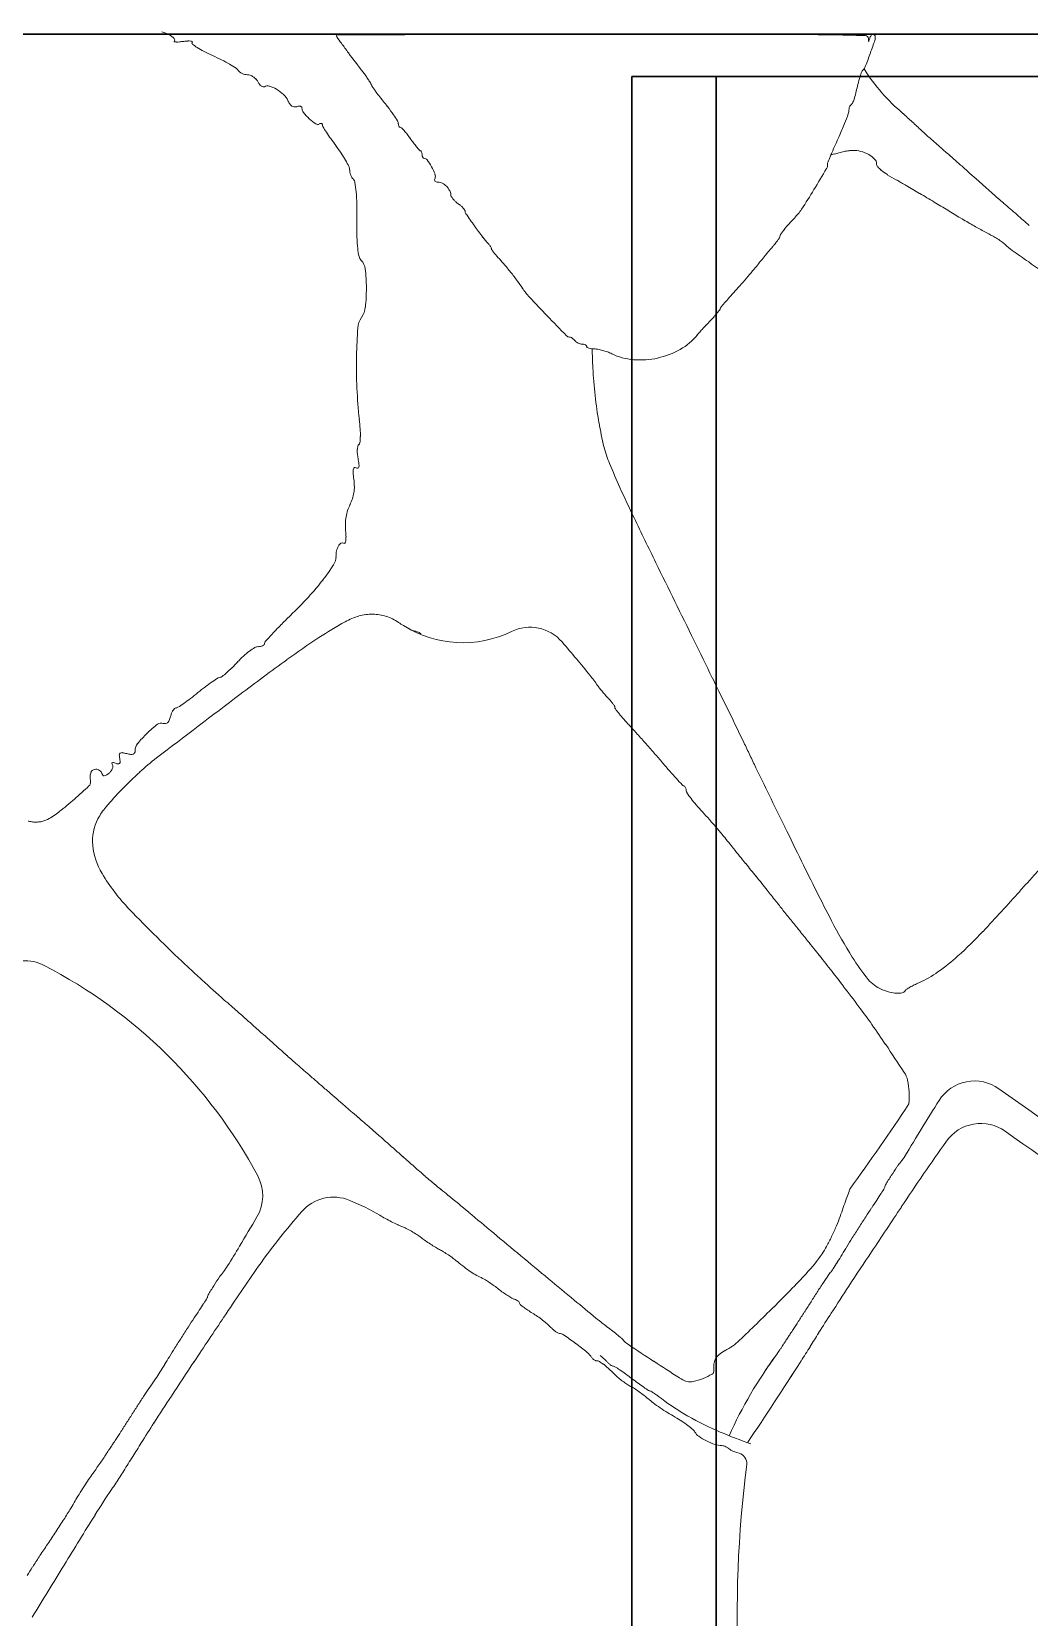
# Model space of a CAD drawing. Header units: millimetres. Extents: x 56222 to 3066687, y -650199 to -121287.
# Drawn here: x 138848.72 to 138860.57, y -183166.49 to -183147.66 of the extents above; entities that cross this region are included whole.
import ezdxf

# ---------------------------------------------------------------- set-up
doc = ezdxf.new("R2010")
doc.units = ezdxf.units.MM
doc.header["$MEASUREMENT"] = 0
doc.layers.add('FURNITURE', color=32, linetype='Continuous', lineweight=9)
doc.layers.add('str coll', color=6, linetype='Continuous')

msp = doc.modelspace()

# ---------------------------------------------------------------- linework, layer by layer
at = {"layer": 'FURNITURE', "lineweight": 30, "ltscale": 0.4}
msp.add_lwpolyline([(138855.849, -183148.188), (138871.099, -183148.188), (138871.099, -183189.688), (138855.849, -183189.688)], close=True, dxfattribs=at)
msp.add_lwpolyline([(138856.849, -183189.688), (138856.849, -183148.188)], dxfattribs=at)
at = {"layer": 'FURNITURE', "lineweight": 0}
for centre, radius, start, end in [((138850.13, -183148.097), 0.46, 60.7842, 72.4336), ((138850.208, -183147.956), 0.299, 46.5409, 60.7842), ((138850.398, -183147.756), 0.023, 314.9999, 46.5409), ((138852.346, -183147.703), 0.00633, 90.2842, 179.9999), ((138852.368, -183147.703), 0.0288, 180, 215.4891), ((138858.651, -183143.224), 7.745, 215.4891, 216.1716), ((138902.01, -193160.792), 10013.218, 90.2789129, 90.2841841), ((138854.897, -183482.52), 334.832, 90.10449, 90.2789), ((138855.497, -183811.464), 663.776, 90.000008, 90.104515), ((138855.497, -184933.095), 1785.407, 89.936757, 90.000012), ((138857.413, -183197.666), 49.977, 89.1018, 89.9367), ((138857.618, -183184.54), 36.85, 88.4378, 89.1017), ((138858.622, -183147.74), 0.0356, 3.7923, 88.4378), ((138862.592, -183147.477), 3.943, 183.7924, 184.2766), ((138854.339, -183146.605), 4.48, 344.9138, 345.3546), ((138858.778, -183147.765), 0.108, 154.6693, 165.3546), ((138858.756, -183147.754), 0.0833, 141.661, 154.6692), ((138858.737, -183147.739), 0.0591, 126.3244, 141.6611), ((138858.713, -183147.706), 0.0186, 89.9999, 126.3244), ((138858.713, -183147.709), 0.0213, 61.9443, 89.9999), ((138858.71, -183147.715), 0.0277, 38.9271, 61.9444), ((138858.564, -183147.72), 0.175, 341.0314, 0), ((138858.706, -183147.718), 0.0332, 18.1358, 38.9271), ((138858.699, -183147.72), 0.0399, 0, 18.1358), ((138850.417, -183147.774), 0.0036, 135, 259.8705), ((138850.441, -183147.643), 0.137, 259.8704, 269.5124), ((138850.443, -183147.404), 0.377, 269.5123, 275.2879), ((138850.38, -183146.724), 1.059, 275.2879, 277.9582), ((138850.615, -183148.405), 0.638, 93.5917, 97.9582), ((138850.587, -183147.955), 0.188, 82.7354, 93.5917), ((138850.606, -183147.805), 0.0363, 53.9824, 82.7352), ((138850.637, -183147.794), 0.0123, 136.6865, 232.6322), ((138850.623, -183147.781), 0.00673, 316.6866, 53.9825), ((138851.156, -183147.115), 0.868, 232.6323, 237.2799), ((138851.249, -183146.971), 1.039, 237.28, 242.4632), ((138851.796, -183145.921), 2.223, 242.4633, 245.3976), ((138859.639, -183142.501), 8.969, 216.1717, 217.0909), ((138945.12, -183077.873), 116.132, 217.09086, 217.23204), ((138848.886, -183144.304), 10.439, 338.7697, 339.6812), ((138858.662, -183147.77), 0.00233, 184.2769, 270.0003), ((138858.662, -183147.77), 0.00283, 270, 344.9138), ((138852.268, -183145.556), 6.832, 339.6812, 341.0313), ((138849.673, -183150.557), 2.877, 63.0405, 65.3976), ((138850.065, -183149.787), 2.013, 59.9597, 63.0404), ((138850.054, -183149.806), 2.034, 57.4354, 59.9597), ((138851.103, -183148.163), 0.0849, 32.1431, 57.4355), ((138851.238, -183148.078), 0.0744, 212.1431, 232.8308), ((138858.617, -183148.147), 0.0413, 124.9685, 159.8687), ((138858.557, -183148.061), 0.0641, 304.9684, 338.7698), ((138860.516, -183146.895), 2.258, 212.2749, 230.1365), ((138851.286, -183148.015), 0.153, 232.8308, 244.8832), ((138851.293, -183148), 0.17, 244.8832, 256.4064), ((138851.285, -183148.033), 0.136, 256.4065, 270.0001), ((138851.285, -183148.261), 0.0923, 69.1384, 90), ((138851.257, -183148.334), 0.17, 55.9455, 69.1385), ((138851.249, -183148.347), 0.185, 43.258, 55.9455), ((138851.277, -183148.32), 0.147, 28.155, 43.2581), ((138851.589, -183148.153), 0.208, 208.1549, 217.966), ((138851.52, -183148.207), 0.12, 217.966, 232.8114), ((138851.489, -183148.249), 0.0679, 232.8114, 252.8622), ((138851.523, -183148.372), 0.0711, 72.996, 121.7175), ((138851.427, -183148.685), 0.399, 59.3751, 72.9959), ((138851.371, -183149.116), 1.615, 35.3612, 37.232), ((138851.368, -183149.118), 1.619, 33.4938, 35.3612), ((138851.521, -183149.017), 1.436, 31.6551, 33.4938), ((138852.552, -183148.381), 0.225, 24.4172, 31.6551), ((138852.949, -183148.201), 0.212, 204.4172, 211.7277), ((138875.061, -183152.473), 17.05, 165.7795, 166.3394), ((138860.585, -183148.804), 2.117, 163.1765, 165.7795), ((138859.581, -183148.5), 1.068, 159.8687, 163.1765), ((138851.475, -183148.294), 0.0205, 252.862, 301.7175), ((138851.397, -183148.736), 0.458, 46.3058, 59.3752), ((138851.554, -183148.572), 0.231, 24.4954, 46.3058), ((138851.99, -183148.373), 0.249, 204.4954, 215.019), ((138853.583, -183147.809), 0.957, 211.7276, 214.1136), ((138853.681, -183147.742), 1.075, 214.1135, 216.4805), ((138853.568, -183147.826), 0.935, 216.4804, 219.1088), ((138846.742, -183153.375), 7.862, 37.8746, 39.1087), ((138858.313, -183148.413), 0.181, 325.8214, 333.0037), ((138858.278, -183148.396), 0.22, 333.0037, 339.8595), ((138858.262, -183148.39), 0.237, 339.8595, 346.3393), ((138851.869, -183148.458), 0.101, 215.019, 235.6681), ((138851.848, -183148.488), 0.0638, 235.6681, 262.7716), ((138851.848, -183148.492), 0.0604, 262.7716, 290.9936), ((138851.912, -183148.659), 0.119, 99.1826, 110.9936), ((138851.902, -183148.595), 0.0539, 77.7907, 99.1826), ((138851.907, -183148.568), 0.0266, 45.29, 77.7907), ((138851.914, -183148.562), 0.0171, 359.9999, 45.2899), ((138852.019, -183148.562), 0.0884, 180, 218.2568), ((138852.485, -183148.195), 0.681, 218.2568, 226.7554), ((138851.319, -183149.815), 2.064, 34.5377, 37.8746), ((138851.919, -183149.402), 1.336, 30.8736, 34.5377), ((138854.332, -183147.132), 4.354, 338.1942, 339.8429), ((138858.291, -183148.585), 0.136, 339.8428, 0), ((138858.517, -183148.585), 0.0896, 168.3394, 180), ((138858.524, -183148.587), 0.0969, 157.3487, 168.3395), ((138858.511, -183148.581), 0.0819, 145.5422, 157.3488), ((138858.469, -183148.553), 0.032, 121.7173, 145.542), ((138858.434, -183148.495), 0.0353, 301.7174, 325.8214), ((138871.249, -183135.689), 17.77, 226.7318, 227.211), ((138852.501, -183148.178), 0.704, 226.7555, 234.7319), ((138852.116, -183148.722), 0.0377, 234.732, 301.7175), ((138852.167, -183148.805), 0.0604, 106.5351, 121.7175), ((138852.157, -183148.769), 0.0225, 74.8431, 106.5349), ((138852.159, -183148.76), 0.0137, 31.571, 74.8432), ((138852.153, -183148.764), 0.0209, 359.9999, 31.5706), ((138852.215, -183148.764), 0.0411, 180, 211.5637), ((138854.816, -183147.166), 3.094, 211.5636, 213.0001), ((138854.155, -183147.595), 2.306, 213.0002, 215.3125), ((138853.004, -183148.754), 0.0714, 359.9999, 30.8737), ((138853.139, -183148.754), 0.0631, 180, 193.5164), ((138853.12, -183148.758), 0.0436, 193.5165, 211.3635), ((138853.108, -183148.766), 0.0296, 211.3634, 233.4166), ((138853.099, -183148.777), 0.0151, 233.4167, 270.0001), ((138853.099, -183148.811), 0.0185, 44.118, 90), ((138852.372, -183149.516), 1.031, 41.5502, 44.118), ((138852.478, -183149.422), 0.89, 37.9112, 41.5501), ((138853.761, -183146.903), 4.969, 336.2904, 338.1942), ((138872.509, -183134.327), 19.625, 227.211, 227.6559), ((138871.092, -183135.882), 17.522, 227.6559, 228.0991), ((138855.33, -183146.763), 3.745, 215.3126, 216.9207), ((138850.817, -183150.154), 1.899, 33.688, 36.9207), ((138852.009, -183149.787), 1.484, 35.4299, 37.9112), ((138855.057, -183147.619), 2.257, 215.43, 217.0739), ((138854.416, -183148.103), 1.454, 217.0739, 219.3597), ((138854.66, -183147.903), 1.769, 219.3597, 220.922), ((138853.35, -183149.039), 0.0349, 220.9219, 247.1268), ((138845.869, -183143.437), 13.588, 335.3918, 336.2904), ((138861.654, -183146.4), 3.389, 228.0991, 229.5964), ((138855.3, -183153.866), 6.414, 48.8188, 49.5964), ((138840.158, -183171.174), 29.41, 48.5677, 48.8189), ((138851.217, -183149.887), 1.418, 29.6637, 33.688), ((138851.326, -183149.825), 1.293, 26.0026, 29.6637), ((138853.328, -183149.091), 0.0216, 38.2115, 67.1266), ((138853.3, -183149.113), 0.0575, 24.2995, 38.2114), ((138853.286, -183149.119), 0.0729, 11.8232, 24.2996), ((138853.28, -183149.12), 0.0783, 360, 11.8233), ((138853.435, -183149.12), 0.076, 180, 191.6629), ((138853.409, -183149.126), 0.0493, 191.6629, 207.7833), ((138853.393, -183149.134), 0.0313, 207.7834, 228.3713), ((138853.38, -183149.148), 0.0124, 228.3715, 269.4781), ((138853.38, -183149.207), 0.0461, 35.5455, 89.478), ((138852.701, -183149.691), 0.88, 29.2329, 35.5456), ((138858.092, -183149.244), 0.0803, 329.3189, 9.628), ((138858.192, -183149.227), 0.0206, 160.1214, 189.628), ((138859.829, -183149.819), 1.762, 158.8889, 160.1214), ((138859.359, -183149.637), 1.257, 156.8235, 158.8888), ((138860.088, -183149.95), 2.051, 155.3918, 156.8235), ((138858.689, -183150.502), 1.459, 107.4611, 109.1293), ((138858.531, -183149.999), 0.931, 103.8534, 107.4611), ((138858.616, -183150.347), 1.29, 101.0275, 103.8534), ((138858.596, -183150.244), 1.185, 98.1595, 101.0275), ((138858.481, -183149.44), 0.373, 91.3687, 98.1595), ((138858.48, -183149.397), 0.33, 74.6699, 91.3688), ((138858.457, -183149.481), 0.417, 60.6682, 74.6699), ((138858.501, -183149.403), 0.328, 45.1374, 60.6683), ((138858.677, -183149.226), 0.0779, 360, 45.1374), ((138858.81, -183149.226), 0.0553, 180, 219.93), ((138837.916, -183173.714), 32.799, 48.3173, 48.5677), ((138841.016, -183170.232), 28.137, 48.0363, 48.3173), ((138852.409, -183149.297), 0.0883, 360, 26.0026), ((138852.633, -183149.297), 0.135, 180.0001, 192.6144), ((138852.712, -183149.279), 0.217, 192.6143, 201.4797), ((138852.706, -183149.282), 0.211, 201.4798, 210.4429), ((138852.62, -183149.333), 0.11, 210.4429, 225), ((138852.494, -183149.458), 0.0672, 8.059, 45), ((138852.733, -183149.674), 0.844, 22.6156, 29.233), ((138853.592, -183149.428), 0.086, 159.0065, 173.9005), ((138853.526, -183149.421), 0.0195, 173.9005, 218.6365), ((138853.452, -183149.374), 0.064, 339.0064, 22.6156), ((138853.529, -183149.418), 0.0232, 218.6364, 258.5173), ((138839.856, -183138.424), 21.284, 328.5361, 329.319), ((138859.015, -183149.055), 0.322, 219.93, 230.7733), ((138859.235, -183148.785), 0.67, 230.7732, 238.3006), ((138860.263, -183147.121), 2.627, 238.3005, 241.0268), ((138855.765, -183155.245), 6.66, 59.8775, 61.0268), ((138883.993, -183122.44), 36.137, 228.0363, 228.2549), ((138887.866, -183118.101), 41.953, 228.255, 228.4505), ((138850.523, -183149.737), 2.058, 4.9472, 8.059), ((138850.226, -183149.763), 2.357, 1.4013, 4.9472), ((138853.549, -183149.319), 0.125, 258.5173, 270.0001), ((138853.549, -183149.545), 0.101, 61.0453, 90), ((138853.49, -183149.652), 0.223, 45.0072, 61.0453), ((138853.49, -183149.652), 0.223, 28.9683, 45.0073), ((138853.597, -183149.593), 0.101, 359.9999, 28.9684), ((138853.742, -183149.593), 0.0435, 180, 209.723), ((138853.893, -183149.506), 0.217, 209.723, 218.7393), ((138850.053, -183144.664), 9.33, 326.8452, 328.5361), ((138847.047, -183170.27), 24.03, 59.4352, 59.8775), ((138845.879, -183172.248), 26.328, 58.9973, 59.4352), ((138884.978, -183121.359), 37.599, 228.4506, 228.6465), ((138865.496, -183143.493), 8.113, 228.6466, 229.258), ((138846.916, -183149.844), 5.667, 359.5605, 1.4013), ((138853.94, -183149.469), 0.277, 218.7393, 227.0942), ((138853.971, -183149.436), 0.323, 227.0943, 234.5467), ((138853.485, -183150.118), 0.515, 49.9649, 54.5468), ((138853.585, -183149.998), 0.359, 43.9613, 49.9649), ((138853.628, -183149.957), 0.299, 38.1099, 43.9613), ((138853.845, -183149.787), 0.0231, 360, 38.1098), ((138853.927, -183149.787), 0.059, 180, 214.5509), ((138857.311, -183149.405), 0.66, 315.1364, 326.8452), ((138849.172, -183166.768), 19.934, 58.4578, 58.9973), ((138866.828, -183138.003), 13.817, 238.4578, 239.1921), ((138841.663, -183171.16), 28.404, 49.0962, 49.258), ((138808.705, -183209.204), 78.738, 49.02065, 49.09628), ((138805.509, -183212.883), 83.613, 48.94595, 49.02066), ((138860.261, -183149.946), 7.678, 179.5605, 181.1153), ((138865.316, -183141.945), 13.886, 214.5509, 215.2781), ((138858.557, -183146.727), 5.606, 215.2781, 216.9917), ((138858.772, -183150.881), 1.416, 138.2482, 141.8067), ((138858.979, -183151.066), 1.693, 135.1364, 138.2483), ((138865.659, -183139.965), 11.533, 239.1921, 240.033), ((138865.306, -183140.577), 10.826, 240.033, 240.7927), ((138825.426, -183190.014), 53.286, 48.8411, 48.9459), ((138881.244, -183126.161), 31.525, 228.8412, 229.0153), ((138854.183, -183150.064), 1.599, 181.1152, 186.0935), ((138854.678, -183149.648), 0.751, 216.9917, 224.5357), ((138853.994, -183150.321), 0.208, 38.7023, 44.5358), ((138854.015, -183150.305), 0.183, 32.2564, 38.7023), ((138856.837, -183149.589), 0.925, 318.4312, 321.2988), ((138857.066, -183149.773), 0.63, 321.2988, 325.1194), ((138857.075, -183149.779), 0.619, 325.1195, 328.3168), ((138857.58, -183150.091), 0.0262, 328.317, 0), ((138857.65, -183150.091), 0.0434, 144.3597, 180), ((138858.983, -183151.046), 1.683, 141.8067, 144.3597), ((138860.452, -183149.26), 0.879, 240.7928, 245.5701), ((138859.837, -183150.614), 0.608, 60.3328, 65.5701), ((138859.606, -183151.019), 1.074, 56.9122, 60.3329), ((138859.622, -183150.994), 1.045, 53.4699, 56.9122), ((138859.968, -183150.526), 0.463, 47.143, 53.4698), ((138860.861, -183149.564), 0.85, 227.143, 234.345), ((138853.363, -183150.152), 0.774, 186.0935, 193.0902), ((138852.705, -183150.305), 0.0987, 193.0901, 225), ((138852.517, -183150.493), 0.167, 6.114, 45), ((138854.043, -183150.287), 0.15, 25.5787, 32.2564), ((138854.156, -183150.233), 0.0243, 359.9999, 25.5787), ((138854.202, -183150.233), 0.0217, 180.0001, 214.1034), ((138854.727, -183149.878), 0.656, 214.1034, 217.0072), ((138854.71, -183149.89), 0.635, 217.0072, 220.6571), ((138854.961, -183149.675), 0.966, 220.657, 223.3244), ((138852.912, -183151.607), 1.85, 40.1082, 43.3244), ((138861.095, -183153.353), 4.758, 141.0457, 141.8893), ((138863.018, -183154.908), 7.23, 140.4292, 141.0457), ((138862.674, -183154.623), 6.784, 139.8064, 140.4291), ((138859.283, -183151.759), 2.345, 138.4313, 139.8064), ((138869.997, -183136.829), 16.523, 234.3449, 235.1764), ((138850.47, -183150.712), 2.226, 0.2693, 6.114), ((138851.01, -183153.209), 4.338, 38.4068, 40.1082), ((138851, -183153.217), 4.351, 36.7053, 38.4068), ((138850.074, -183144.395), 9.447, 318.51, 319.2384), ((138850.704, -183144.938), 8.615, 319.2383, 319.9742), ((138855.477, -183148.946), 2.383, 319.9742, 321.8892), ((138875.282, -183129.231), 25.778, 235.1764, 235.935), ((138850.606, -183150.711), 2.09, 353.9947, 0.2693), ((138852.942, -183151.77), 1.929, 33.5799, 36.7053), ((138855.253, -183150.235), 0.846, 213.5798, 222.8418), ((138861.617, -183154.881), 6.148, 137.6143, 138.5593), ((138851.78, -183145.904), 7.169, 317.6143, 318.51), ((138852.424, -183150.903), 0.261, 324.9915, 353.9947), ((138866.437, -183139.864), 16.098, 222.8417, 223.9269), ((138856.918, -183150.948), 0.0188, 140.5758, 178.9398), ((138862.875, -183155.846), 7.731, 140.0208, 140.5758), ((138859.582, -183153.085), 3.434, 138.5593, 140.0208), ((138852.837, -183151.192), 0.243, 144.9915, 176.0781), ((138894.217, -183113.105), 54.67, 223.9269, 224.2729), ((138863.202, -183157.171), 8.844, 136.5844, 137.0428), ((138854.812, -183149.232), 2.707, 316.5844, 318.0248), ((138855.646, -183149.982), 1.585, 318.0249, 320.175), ((138854.939, -183149.393), 2.506, 320.1751, 321.3159), ((138856.88, -183150.947), 0.0183, 321.316, 358.9399), ((138859.638, -183151.658), 7.06, 176.0781, 178.7963), ((138855.108, -183151.234), 0.0506, 224.273, 270), ((138855.108, -183151.315), 0.0305, 64.7642, 90), ((138855.068, -183151.401), 0.126, 55.9325, 64.7643), ((138855.052, -183151.425), 0.154, 47.6767, 55.9325), ((138855.047, -183151.43), 0.161, 39.6902, 47.6768), ((138856.069, -183150.807), 0.718, 299.5856, 320.9518), ((138857.078, -183151.626), 0.582, 138.0372, 140.9518), ((138861.829, -183155.898), 6.972, 137.5642, 138.0372), ((138862.18, -183156.219), 7.448, 137.0428, 137.5642), ((138858.542, -183151.635), 5.964, 178.7963, 182.4634), ((138855.244, -183151.266), 0.0943, 219.6901, 234.1993), ((138855.277, -183151.22), 0.152, 234.1994, 244.3407), ((138855.276, -183151.222), 0.15, 244.3407, 254.5401), ((138855.259, -183151.283), 0.0861, 254.5401, 270), ((138855.259, -183151.469), 0.0999, 78.2555, 90), ((138855.267, -183151.434), 0.0646, 61.9599, 78.2555), ((138855.278, -183151.414), 0.0408, 41.0983, 61.9599), ((138855.296, -183151.398), 0.0164, 360, 41.0982), ((138855.325, -183151.398), 0.0127, 180.0001, 239.14), ((138855.368, -183151.327), 0.0952, 239.1399, 252.5655), ((138855.387, -183151.264), 0.161, 252.5655, 263.1819), ((138855.403, -183151.135), 0.291, 263.182, 270), ((138861.617, -183151.33), 6.24, 180.872, 182.9339), ((138855.403, -183151.659), 0.233, 79.4053, 89.9999), ((138855.319, -183152.107), 0.689, 74.6856, 79.4052), ((138855.302, -183152.168), 0.752, 70.0615, 74.6856), ((138855.373, -183151.973), 0.545, 64.1687, 70.0615), ((138855.928, -183150.826), 0.73, 244.1687, 265.2901), ((138855.948, -183150.595), 0.961, 282.421, 299.5856), ((138860.97, -183151.363), 5.592, 182.9339, 186.3219), ((138855.948, -183150.592), 0.965, 265.29, 282.4211), ((138858.115, -183151.654), 5.536, 182.4633, 186.341), ((138860.711, -183151.392), 5.331, 186.3219, 189.8334), ((138850.407, -183152.51), 2.219, 3.505, 6.341), ((138851.463, -183152.446), 1.162, 358.9019, 3.5049), ((138859.881, -183151.536), 4.488, 189.8333, 193.5368), ((138852.85, -183152.636), 0.261, 167.74, 176.5386), ((138852.944, -183152.642), 0.356, 176.5387, 184.6736), ((138852.621, -183152.586), 0.0275, 121.7175, 167.7401), ((138852.592, -183152.539), 0.0282, 301.7175, 355.1347), ((138851.505, -183152.446), 1.119, 355.1347, 358.9019), ((138856.805, -183152.276), 1.324, 193.5368, 202.7283), ((138853.128, -183152.627), 0.54, 184.6736, 190.6252), ((138851.285, -183152.972), 1.335, 7.65, 10.6253), ((138852.505, -183152.808), 0.104, 348.3695, 7.65), ((138864.166, -183149.193), 9.305, 202.7283, 204.6337), ((138852.691, -183152.879), 0.152, 168.9316, 184.9611), ((138854.283, -183152.741), 1.751, 184.961, 187.6394), ((138852.561, -183152.853), 0.0201, 110.2217, 168.9316), ((138851.893, -183153.061), 0.66, 0.4332, 7.6394), ((138852.562, -183152.857), 0.0237, 58.2825, 110.2218), ((138852.59, -183152.811), 0.0302, 238.2825, 278.8035), ((138852.593, -183152.826), 0.0145, 278.8036, 348.3696), ((138852.061, -183153.051), 0.494, 332.9862, 341.8136), ((138852.104, -183153.065), 0.449, 341.8136, 351.295), ((138852.073, -183153.06), 0.481, 351.2951, 0.4333), ((138878.579, -183142.584), 25.162, 204.6337, 205.5406), ((138852.997, -183153.511), 0.549, 162.3209, 170.4693), ((138852.91, -183153.483), 0.458, 152.9862, 162.3209), ((138853.041, -183153.518), 0.595, 170.4693, 178.299), ((138853.118, -183153.521), 0.671, 178.2991, 185.4475), ((138913.779, -183125.763), 64.174, 205.54053, 206.06879), ((138852.539, -183153.865), 0.201, 150.2871, 167.7602), ((138852.444, -183153.811), 0.0914, 122.8401, 150.2871), ((138852.41, -183153.758), 0.0288, 58.2826, 122.8401), ((138852.432, -183153.724), 0.0119, 238.2826, 322.9095), ((138852.398, -183153.698), 0.0541, 322.9095, 350.7735), ((138851.246, -183153.699), 1.209, 1.9531, 5.4476), ((138852.202, -183153.667), 0.252, 350.7735, 1.9531), ((138852.154, -183153.891), 0.182, 326.9394, 0), ((138852.659, -183153.891), 0.324, 167.7602, 180), ((138850.094, -183152.551), 2.639, 322.2579, 326.9395), ((139320.286, -182926.893), 516.719, 206.0687, 206.18237), ((138849.667, -183152.22), 3.18, 317.3992, 322.2579), ((138848.106, -183150.785), 5.3, 314.0854, 317.3991), ((138854.623, -183157.616), 4.14, 135.3894, 137.3787), ((138856.856, -183159.818), 7.276, 134.0854, 135.3894), ((138854.58, -183158.538), 4.423, 118.8947, 123.5854), ((138852.816, -183155.342), 0.772, 105.6172, 118.8947), ((138852.765, -183155.161), 0.585, 89.2574, 105.6171), ((138852.766, -183155.117), 0.541, 72.1706, 89.2574), ((138852.756, -183155.147), 0.573, 55.8032, 72.1706), ((138854.178, -183153.054), 1.958, 235.8032, 237.8777), ((138857.072, -183159.869), 7.468, 137.3786, 138.3091), ((138858.554, -183164.523), 11.608, 123.5853, 125.8679), ((138853.842, -183153.59), 1.325, 237.8777, 295.9357), ((138853.89, -183153.504), 1.424, 240.6568, 242.8006), ((138853.26, -183154.73), 0.0456, 242.8005, 268.5945), ((138853.256, -183154.91), 0.134, 49.6255, 88.5946), ((138854.64, -183155.231), 0.5, 40.5777, 115.9357), ((138556.032, -183302.66), 334.917, 26.09707, 26.18233), ((138852.042, -183155.95), 1.19, 132.5835, 137.3311), ((138851.852, -183155.743), 0.909, 126.7757, 132.5835), ((138851.761, -183155.622), 0.758, 121.01, 126.7757), ((138851.411, -183155.038), 0.0766, 90, 121.0099), ((138851.411, -183154.803), 0.159, 270, 280.5163), ((138851.422, -183154.862), 0.0982, 280.5163, 295.586), ((138851.438, -183154.897), 0.0595, 295.586, 315.2246), ((138851.467, -183154.925), 0.0197, 315.2246, 0.0001), ((138851.521, -183154.925), 0.0346, 138.3091, 180), ((138840.053, -183167.724), 19.706, 39.8124, 40.5777), ((138850.049, -183154.143), 1.5, 308.4934, 311.1935), ((138850.131, -183154.237), 1.375, 311.1935, 314.7866), ((138849.565, -183153.666), 2.18, 314.7866, 317.3311), ((138869.938, -183180.267), 31.036, 125.8679, 127.1522), ((138843.322, -183164.999), 15.45, 38.8869, 39.8124), ((138852.868, -183158.174), 3.44, 127.2867, 129.1632), ((138852.088, -183157.149), 2.152, 124.6198, 127.2866), ((138852.379, -183157.571), 2.664, 122.8337, 124.6197), ((138850.959, -183155.371), 0.046, 90.0001, 122.8337), ((138850.959, -183155.288), 0.0375, 270.0001, 308.4933), ((138853.418, -183156.857), 2.48, 35.3092, 38.8869), ((138856.131, -183154.935), 0.845, 215.3092, 218.4243), ((138856.85, -183154.365), 1.762, 218.4243, 220.2224), ((138631.539, -183265.675), 250.839, 25.99118, 26.09706), ((139018.962, -183376.94), 277.792, 127.15224, 127.40846), ((138848.882, -183153.272), 2.88, 303.184, 304.8325), ((138849.247, -183153.796), 2.241, 304.8325, 307.383), ((138848.408, -183152.699), 3.622, 307.383, 309.1632), ((138856.858, -183154.358), 1.773, 220.2225, 222.0185), ((138856.21, -183154.942), 0.9, 222.0185, 225), ((138855.187, -183155.965), 0.545, 40.6649, 45), ((138855.286, -183155.88), 0.415, 35.3479, 40.6649), ((138855.336, -183155.844), 0.354, 30.1791, 35.3479), ((138850.281, -183155.806), 0.0809, 312.8921, 336.8723), ((138850.079, -183155.72), 0.3, 336.8723, 345.9107), ((138850.681, -183155.871), 0.32, 158.4529, 165.9107), ((138850.579, -183155.83), 0.21, 148.2417, 158.4529), ((138850.52, -183155.794), 0.142, 136.2673, 148.2417), ((138850.434, -183155.712), 0.0227, 90, 136.2672), ((138850.434, -183155.646), 0.0435, 270, 303.184), ((138855.614, -183155.683), 0.0325, 0.427, 30.1793), ((138855.678, -183155.682), 0.0314, 180.4268, 217.2867), ((138857.74, -183154.112), 2.623, 217.2869, 218.8506), ((138857.2, -183154.547), 1.93, 218.8506, 221.4075), ((138858.152, -183153.708), 3.198, 221.4075, 223.1586), ((138624.355, -183269.178), 258.832, 25.90504, 25.99121), ((138851.018, -183156.942), 1.328, 134.2504, 141.4407), ((138851.084, -183157.01), 1.423, 127.6275, 134.2504), ((138850.259, -183155.939), 0.0707, 69.0064, 127.6275), ((138850.304, -183155.819), 0.0574, 249.0064, 277.6296), ((138850.306, -183155.833), 0.0434, 277.6296, 312.892), ((138851.315, -183160.119), 6.174, 42.0418, 43.1586), ((138842.625, -183167.955), 17.875, 41.5364, 42.0417), ((138849.897, -183156.198), 0.0534, 332.009, 0), ((138850.085, -183156.198), 0.135, 141.4406, 180.0001), ((138841.742, -183168.736), 19.054, 41.036, 41.5363), ((138846.367, -183161.35), 12.019, 25.1039, 25.9051), ((138849.682, -183156.348), 0.00791, 115.2434, 191.6004), ((138849.721, -183156.34), 0.0486, 191.6006, 211.7176), ((138849.687, -183156.36), 0.0216, 76.3115, 115.2435), ((138849.603, -183156.38), 0.0824, 337.5767, 356.147), ((138849.651, -183156.383), 0.0345, 356.147, 31.7175), ((138849.643, -183156.544), 0.211, 69.0064, 76.3114), ((138849.767, -183156.221), 0.135, 249.0065, 262.2977), ((138849.751, -183156.337), 0.0185, 262.2976, 319.9176), ((138849.785, -183156.245), 0.0228, 124.5302, 181.4516), ((138850.028, -183156.239), 0.266, 181.4516, 190.9008), ((138849.744, -183156.33), 0.028, 319.9176, 3.2431), ((138849.474, -183156.346), 0.298, 3.2431, 10.9007), ((138849.791, -183156.254), 0.0338, 81.3148, 124.5303), ((138849.708, -183156.801), 0.586, 75.9106, 81.3149), ((138849.945, -183155.857), 0.387, 255.9107, 262.957), ((138849.905, -183156.174), 0.0674, 262.957, 288.6335), ((138849.918, -183156.209), 0.0297, 288.6335, 332.009), ((138851.986, -183158.611), 2.931, 127.4085, 132.5642), ((138846.657, -183164.459), 12.539, 40.3514, 41.0359), ((138862.747, -183150.788), 8.575, 220.3514, 221.2452), ((138868.772, -183150.853), 12.723, 205.1038, 205.8448), ((139058.346, -183059.027), 223.365, 205.84472, 205.93662), ((138849.361, -183156.572), 0.0603, 312.9448, 6.9308), ((138849.538, -183156.499), 0.121, 157.5029, 179.4511), ((138849.932, -183156.503), 0.515, 179.4511, 186.9308), ((138849.477, -183156.474), 0.0557, 122.0479, 157.5028), ((138849.482, -183156.481), 0.0638, 90, 122.0479), ((138849.482, -183156.49), 0.0728, 71.4349, 90), ((138849.476, -183156.507), 0.0913, 55.7719, 71.4348), ((138849.478, -183156.504), 0.0876, 39.7826, 55.7719), ((138849.499, -183156.487), 0.0602, 18.6016, 39.7825), ((138849.623, -183156.445), 0.0711, 198.6017, 218.6516), ((138849.582, -183156.478), 0.0185, 218.6517, 273.1297), ((138849.581, -183156.453), 0.0432, 273.1297, 303.9946), ((138849.355, -183156.118), 0.448, 303.9946, 309.5377), ((138849.541, -183156.344), 0.155, 309.5376, 322.0809), ((138849.571, -183156.367), 0.117, 322.0809, 337.5768), ((138853.311, -183160.053), 4.889, 132.5642, 136.0784), ((138860.161, -183153.056), 5.135, 221.2452, 222.5575), ((138862.714, -183150.712), 8.601, 222.5575, 223.2203), ((138846.659, -183153.843), 3.897, 307.8429, 311.262), ((138843.994, -183150.806), 7.938, 311.2621, 312.9447), ((138853.235, -183159.98), 4.784, 136.0783, 139.3925), ((138856.489, -183156.562), 0.059, 223.2204, 246.0375), ((138856.451, -183156.648), 0.035, 42.4392, 66.0374), ((138856.426, -183156.67), 0.0682, 28.1212, 42.4393), ((138856.418, -183156.675), 0.0778, 14.6737, 28.1212), ((138856.426, -183156.673), 0.0693, 359.9999, 14.6737), ((138856.541, -183156.673), 0.0454, 180, 215.0648), ((138858.233, -183155.485), 2.113, 215.0648, 217.2788), ((138858.008, -183155.656), 1.83, 217.2789, 220.3786), ((139059.735, -183058.351), 224.91, 205.93654, 206.04495), ((138848.358, -183156.03), 1.128, 299.2345, 307.8429), ((138850.161, -183157.345), 0.735, 139.3925, 152.6165), ((138858.821, -183154.965), 2.897, 220.3786, 222.5757), ((138851.808, -183161.407), 6.626, 41.5115, 42.5756), ((138848.661, -183157.284), 0.25, 75.9107, 86.1561), ((138848.766, -183156.867), 0.18, 255.9108, 269.7492), ((138848.766, -183156.705), 0.341, 269.7492, 278.3295), ((138848.765, -183156.698), 0.349, 278.3296, 286.8412), ((138848.805, -183156.83), 0.211, 286.8412, 299.2343), ((138850.012, -183157.268), 0.567, 152.6165, 185.4847), ((138849.556, -183163.401), 9.634, 40.7077, 41.5114), ((138850.072, -183162.957), 8.952, 39.895, 40.7077), ((139118.066, -183029.845), 289.833, 206.04495, 206.13456), ((138850.241, -183157.246), 0.797, 185.4847, 210.9637), ((138854.711, -183159.079), 2.906, 38.0148, 39.895), ((138864.08, -183151.755), 8.985, 218.0148, 218.5972), ((138873.278, -183144.413), 20.755, 218.5972, 218.9086), ((138873.685, -183144.085), 21.278, 218.9087, 219.2188), ((138891.174, -183141.168), 37.103, 206.1346, 207.3578), ((138851.593, -183156.435), 2.374, 210.9637, 223.9426), ((138866.283, -183150.126), 11.723, 219.2188, 219.7033), ((138849.54, -183164.028), 10.039, 39.1502, 39.7034), ((138845.219, -183167.545), 15.61, 38.7528, 39.1502), ((138908.162, -183200.548), 64.012, 137.89198, 138.03156), ((138845.919, -183166.983), 14.713, 38.3514, 38.7527), ((138853.345, -183161.108), 5.243, 37.4848, 38.3514), ((138839.751, -183139.318), 27.799, 316.8114, 318.1407), ((138926.663, -183217.188), 88.896, 138.03158, 138.14067), ((138863.668, -183144.797), 19.145, 223.9427, 226.7317), ((138862.071, -183154.416), 5.753, 217.4848, 218.3516), ((138881.249, -183139.242), 30.207, 218.3516, 218.6053), ((138884.091, -183136.973), 33.845, 218.6054, 218.8602), ((138881.736, -183138.871), 30.82, 218.8602, 219.1336), ((138863.633, -183155.418), 6.094, 207.3578, 212.0084), ((138844.413, -183169.238), 17.296, 38.5691, 39.1336), ((138816.61, -183191.409), 52.857, 38.3237, 38.5692), ((138856.242, -183154.798), 5.18, 312.1981, 316.8114), ((138813.546, -183193.83), 56.762, 38.0808, 38.3238), ((138860.689, -183157.258), 2.622, 212.0084, 219.161), ((138858.072, -183156.816), 2.456, 305.1011, 312.198), ((138848.64, -183159.192), 0.5, 62.6216, 124.3272), ((138846.101, -183164.095), 6.021, 28.2339, 62.6216), ((138865.691, -183142.647), 22.096, 226.7318, 227.211), ((138827.725, -183182.721), 38.75, 37.7575, 38.0809), ((138858.72, -183157.738), 1.329, 293.8621, 305.1011), ((138867.259, -183140.954), 24.403, 227.211, 227.6559), ((138865.497, -183142.888), 21.788, 227.6559, 228.0991), ((138844.291, -183169.89), 17.795, 36.7702, 37.7575), ((138858.974, -183158.655), 0.41, 219.1611, 247.3235), ((138859.079, -183158.403), 0.684, 247.3235, 255.4705), ((138859.139, -183159.075), 0.0509, 123.4553, 148.2825), ((138859.586, -183159.75), 0.861, 120.2944, 123.4553), ((138859.613, -183159.797), 0.915, 116.7091, 120.2944), ((138859.761, -183160.091), 1.244, 113.8621, 116.7091), ((138853.761, -183155.967), 4.215, 228.0991, 229.5964), ((138845.859, -183165.25), 7.976, 48.8188, 49.5964), ((138859.015, -183158.652), 0.426, 255.4705, 267.0865), ((138859.007, -183158.808), 0.27, 267.0865, 281.4377), ((138859.049, -183159.019), 0.0546, 281.4377, 328.2825), ((138827.031, -183186.772), 36.571, 48.5677, 48.8189), ((138824.243, -183189.931), 40.784, 48.3173, 48.5677), ((138850.937, -183164.924), 9.499, 35.1906, 36.7701), ((138828.098, -183185.601), 34.987, 48.0363, 48.3173), ((138881.539, -183126.173), 44.935, 228.0363, 228.2549), ((138848.776, -183166.448), 12.143, 33.8313, 35.1906), ((138886.354, -183120.777), 52.167, 228.255, 228.4505), ((138823.099, -183183.657), 43.054, 33.3014, 33.8313), ((138882.764, -183124.829), 46.754, 228.4506, 228.6465), ((138858.539, -183152.352), 10.088, 228.6466, 229.258), ((138828.903, -183186.756), 35.32, 49.0962, 49.258), ((138787.92, -183234.061), 97.909, 49.02065, 49.09628), ((138783.945, -183238.637), 103.97, 48.94595, 49.02066), ((138858.854, -183160.169), 0.275, 12.1199, 33.3014), ((138858.201, -183160.31), 0.943, 3.6668, 12.1199), ((138859.919, -183160.62), 0.5, 54.6269, 147.5449), ((138808.712, -183210.2), 66.26, 48.84113, 48.94586), ((138878.121, -183130.8), 39.201, 228.8412, 229.0153), ((138881.058, -183174.064), 25.551, 147.5449, 149.2796), ((138858.176, -183160.311), 0.967, 355.1984, 3.6668), ((141741.173, -179102.269), 4976.632, 234.626899, 234.733259), ((138888.293, -183119.092), 54.71, 229.0154, 229.1511), ((138885.467, -183122.36), 50.39, 229.1511, 229.2883), ((138820.213, -183134.16), 46.941, 324.5198, 326.0243), ((138862.583, -183148.955), 15.304, 229.2883, 229.6217), ((138847.757, -183166.388), 7.581, 48.8822, 49.6217), ((138821.485, -183196.485), 47.531, 48.6918, 48.8823), ((138859.993, -183161.125), 0.5, 54.7839, 144.8131), ((161325.22, -151333.676), 38956.822, 234.7838578, 234.7960026), ((138817.664, -183200.834), 53.32, 48.4982, 48.6918), ((138818.476, -183199.916), 52.094, 48.301, 48.4981), ((138889.267, -183181.766), 36.32, 144.8131, 146.3048), ((138867.277, -183145.14), 21.267, 228.301, 228.7795), ((138859.654, -183161.581), 0.79, 140.6384, 146.1785), ((138858.556, -183160.681), 0.63, 320.6384, 328.4137), ((138863.286, -183163.678), 4.662, 145.1544253528911, 145.1544258075053), ((138850.965, -183161.483), 0.5, 329.7615, 28.2339), ((138866.617, -183145.894), 20.265, 228.7794, 229.2756), ((138865.278, -183147.45), 18.213, 229.2756, 229.7534), ((138870.893, -183168.834), 14.168, 147.6093, 148.1357), ((138863.097, -183163.888), 4.935, 146.1785, 147.6093), ((138855.043, -183159.542), 2.371, 229.7534, 231.901), ((138851.067, -183164.613), 4.074, 50.3838, 51.901), ((138727.521, -183313.868), 197.828, 50.29066, 50.38371), ((138891.216, -183173.23), 34.846, 160.228, 160.3724), ((138860.216, -183162.087), 1.904, 159.0292, 160.228), ((138854.874, -183158.988), 4.645, 326.7129, 327.8728), ((138849.329, -183155.506), 11.193, 327.8727, 328.2864), ((138858.831, -183161.377), 0.0234, 328.2863, 360), ((138858.896, -183161.377), 0.042, 148.1356, 179.9999), ((138858.124, -183167.09), 8.231, 138.8183, 144.5883), ((138852.305, -183162), 0.5, 67.2556, 138.8183), ((138851.23, -183164.565), 3.282, 60.2885, 67.2556), ((138752.7, -183283.549), 158.416, 50.15214, 50.29057), ((138900.913, -183176.656), 45.13, 160.5444, 160.6858), ((138891.16, -183173.21), 34.787, 160.3725, 160.5444), ((138865.305, -183166.092), 7.975, 145.9614, 146.8729), ((139085.417, -183312.558), 272.076, 146.30483, 146.43913), ((138851.824, -183156.985), 8.294, 325.9614, 326.7129), ((138830.05, -183149.291), 24.709, 328.8215, 329.7615), ((138853.78, -183160.196), 1.778, 238.701, 241.1273), ((138854.173, -183159.482), 2.593, 241.1274, 242.956), ((138854.09, -183159.644), 2.411, 242.9559, 244.8065), ((138853.404, -183161.103), 0.798, 244.8066, 249.0247), ((138852.922, -183162.36), 0.547, 63.0945, 69.0247), ((138855.54, -183160.676), 2.976, 334.2847, 336.93), ((138856.563, -183161.112), 1.864, 336.9301, 340.6858), ((138871.324, -183170.022), 15.163, 147.4312, 147.9909), ((138871.483, -183170.123), 15.352, 146.8729, 147.4312), ((138852.579, -183163.035), 1.305, 59.9964, 63.0945), ((138852.554, -183163.079), 1.355, 56.9235, 59.9964), ((138852.859, -183162.611), 0.797, 52.3499, 56.9233), ((138854.147, -183160.941), 1.312, 232.3499, 235.1249), ((138854.656, -183160.211), 2.202, 235.1249, 237.008), ((138702.883, -183343.24), 236.164, 50.04946, 50.15214), ((138855.678, -183160.743), 2.823, 331.6114, 334.2847), ((138864.414, -183165.702), 7.014, 147.9909, 148.987), ((138818.257, -183142.155), 38.494, 328.4138, 328.8215), ((138854.607, -183160.287), 2.112, 237.0081, 238.9064), ((138853.954, -183161.37), 0.847, 238.9063, 242.6628), ((138853.239, -183162.753), 0.71, 58.2165, 62.6628), ((138852.722, -183163.587), 1.691, 55.8916, 58.2165), ((138852.689, -183163.636), 1.751, 53.5828, 55.8915), ((138853.127, -183163.042), 1.012, 50.1016, 53.5829), ((138932.894, -183068.642), 122.038, 230.04951, 230.2505), ((138856.634, -183161.184), 1.775, 316.5752, 326.1385), ((138857.21, -183161.571), 1.081, 326.1385, 331.6115), ((138851.808, -183158.128), 7.693, 327.3962, 328.2017), ((138851.583, -183157.988), 7.957, 328.2016, 328.987), ((138939.87, -183216), 97.413, 146.43915, 146.72815), ((138851.609, -183162.888), 0.79, 140.6384, 146.1785), ((138850.511, -183161.987), 0.63, 320.6384, 328.4137), ((138881.223, -183183.073), 36.32, 145.1545, 146.3048), ((138855.417, -183160.304), 2.557, 230.1017, 232.5286), ((138854.663, -183161.286), 1.319, 232.5287, 236.5119), ((138854.511, -183161.517), 1.043, 236.512, 241.0387), ((138854.452, -183161.622), 0.922, 241.0387, 246.0027), ((138843.923, -183149.154), 19.277, 314.9121, 316.5753), ((138859.166, -183163.115), 1.2, 143.2299, 146.0187), ((138857.451, -183161.833), 0.942, 323.2299, 326.6158), ((138852.484, -183158.56), 6.891, 326.6158, 327.3962), ((138862.849, -183170.141), 14.168, 147.6093, 148.1357), ((138855.052, -183165.195), 4.935, 146.1785, 147.6093), ((138853.967, -183162.712), 0.271, 58.0646, 66.0026), ((138853.299, -183163.784), 1.534, 55.8622, 58.0646), ((138853.187, -183163.95), 1.734, 53.6497, 55.8622), ((138853.231, -183163.889), 1.659, 51.3627, 53.6496), ((138855.049, -183161.615), 1.253, 231.3627, 234.3657), ((138913.04, -183092.514), 90.989, 230.25043, 230.50093), ((138869.563, -183170.112), 13.732, 146.5133, 147.0485), ((138868.675, -183169.525), 12.667, 146.0186, 146.5134), ((138908.121, -183195.167), 59.439, 146.72812, 147.09482), ((138846.829, -183160.294), 4.645, 326.7129, 327.8728), ((138841.285, -183156.812), 11.193, 327.8727, 328.2864), ((138850.786, -183162.684), 0.0234, 328.2863, 360), ((138850.852, -183162.684), 0.042, 148.1356, 179.9999), ((138855.034, -183161.637), 1.225, 234.3656, 237.4186), ((138854.953, -183161.764), 1.075, 237.4186, 240.4439), ((138854.505, -183162.553), 0.168, 240.4439, 252.3911), ((138854.402, -183162.877), 0.172, 63.8462, 72.3912), ((138854.423, -183162.834), 0.124, 52.9325, 63.8462), ((138854.446, -183162.804), 0.0865, 40.201, 52.9325), ((138854.498, -183162.76), 0.0183, 0.0001, 40.201), ((138854.536, -183162.76), 0.0195, 180, 228.2084), ((138854.988, -183162.254), 0.698, 228.2084, 231.8581), ((138854.986, -183162.257), 0.694, 231.858, 236.4051), ((138915.242, -183089.842), 94.451, 230.50092, 230.70351), ((138839.897, -183145.115), 24.979, 313.6147, 314.9121), ((138814.786, -183135.276), 51.185, 327.3803, 327.53), ((138871.304, -183171.241), 15.806, 147.0485, 147.53), ((138857.261, -183167.398), 7.975, 145.9614, 146.8729), ((139077.372, -183313.864), 272.076, 146.30483, 146.43913), ((138843.779, -183158.291), 8.294, 325.9614, 326.7129), ((138855.234, -183161.883), 1.143, 236.4052, 239.5358), ((138854.142, -183163.739), 1.01, 55.593, 59.5359), ((138853.872, -183164.133), 1.488, 52.6427, 55.593), ((138853.935, -183164.052), 1.385, 49.6516, 52.6427), ((138854.521, -183163.361), 0.479, 43.0506, 49.6515), ((138858.136, -183159.621), 4.284, 230.7036, 232.619), ((138822.048, -183139.938), 42.554, 327.0689, 327.2204), ((138818.373, -183137.572), 46.925, 327.2205, 327.3802), ((138873.127, -183172.524), 17.759, 147.0948, 147.9964), ((138863.28, -183171.328), 15.163, 147.4312, 147.9909), ((138863.439, -183171.43), 15.352, 146.8729, 147.4312), ((138855.256, -183162.675), 0.525, 223.0505, 228.0839), ((138855.181, -183162.758), 0.414, 228.084, 234.1062), ((138855.138, -183162.817), 0.341, 234.1061, 240.1764), ((138854.988, -183163.079), 0.0392, 240.1765, 270), ((138854.988, -183163.204), 0.0856, 55.0333, 90), ((138851.426, -183168.297), 6.301, 53.4176, 55.0334), ((138850.41, -183169.733), 8.442, 52.0088, 52.6191), ((138852.226, -183167.409), 5.493, 51.1665, 52.0088), ((138851.123, -183168.778), 7.251, 50.6307, 51.1665), ((138855.647, -183163.265), 0.119, 40.4346, 50.6307), ((138869.37, -183170.87), 13.981, 146.5563, 146.7608), ((138867.446, -183169.599), 11.675, 146.3223, 146.5563), ((138853.676, -183160.424), 4.871, 326.3224, 327.0688), ((138823.906, -183141.763), 40.284, 327.7224, 327.9965), ((138856.37, -183167.009), 7.014, 147.9909, 148.987), ((138852.596, -183166.722), 4.339, 51.1269, 53.4177), ((138855.164, -183163.536), 0.246, 32.6092, 51.1269), ((138856.001, -183162.964), 0.346, 220.4347, 236.1818), ((138875.923, -183133.225), 36.141, 236.1818, 236.7547), ((138856.999, -183163.508), 0.179, 129.3031, 150.9036), ((138857.136, -183163.675), 0.396, 117.3444, 129.3031), ((138856.608, -183162.655), 0.753, 297.3444, 313.6147), ((138861.878, -183166.541), 5.351, 143.6939, 155.6387), ((138847.549, -183156.372), 12.22, 324.7657, 325.1431), ((138848.207, -183156.83), 11.418, 325.1431, 325.4864), ((138856.817, -183162.75), 0.97, 325.4864, 327.5771), ((138860.081, -183164.824), 2.898, 146.9661, 147.5771), ((138868.2, -183170.103), 12.582, 146.7607, 146.9661), ((138819.044, -183138.692), 46.036, 327.4712, 327.7223), ((138843.763, -183159.434), 7.693, 327.3962, 328.2017), ((138843.538, -183159.295), 7.957, 328.2016, 328.987), ((138931.825, -183217.306), 97.413, 146.43915, 146.72815), ((138855.454, -183163.35), 0.0978, 212.6092, 224.2615), ((138855.461, -183163.343), 0.108, 224.2615, 235.1057), ((138855.452, -183163.356), 0.0916, 235.1056, 246.7136), ((138855.43, -183163.407), 0.036, 246.7136, 270), ((138855.43, -183163.511), 0.0677, 60.8279, 89.9999), ((138855.275, -183163.789), 0.385, 52.7749, 60.8278), ((138855.186, -183163.769), 0.482, 42.1447, 53.4795), ((138855.031, -183164.109), 0.788, 47.112, 52.7749), ((138855.803, -183163.21), 0.351, 222.1447, 227.6711), ((138855.759, -183163.259), 0.285, 227.671, 234.1339), ((138853.253, -183166.024), 3.402, 45.2009, 47.1121), ((138855.727, -183163.302), 0.232, 234.1338, 240.7771), ((138855.629, -183163.477), 0.0311, 240.777, 270), ((138855.629, -183163.544), 0.0357, 57.8332, 90), ((138854.195, -183165.825), 2.73, 56.3844, 57.8333), ((138854.582, -183165.242), 2.03, 54.0457, 56.3844), ((138875.197, -183134.333), 34.815, 236.7547, 237.3478), ((138856.781, -183163.564), 0.0434, 299.8578, 8.6773), ((138857.111, -183163.514), 0.29, 173.8294, 188.6773), ((138856.984, -183163.5), 0.163, 150.9036, 173.8294), ((138817.738, -183137.859), 47.585, 326.0745, 327.4743), ((138859.88, -183165.205), 2.948, 144.4326, 146.2381), ((138845.733, -183155.089), 14.444, 324.4326, 324.7656), ((138860.631, -183170.831), 12.667, 146.0186, 146.5134), ((138851.122, -183164.422), 1.2, 143.2299, 146.0187), ((138849.406, -183163.14), 0.942, 323.2299, 326.6158), ((138844.439, -183159.866), 6.891, 326.6158, 327.3962), ((138856.087, -183163.17), 0.62, 225.2009, 230.2098), ((138856.406, -183162.786), 1.12, 230.2099, 233.4283), ((138856.391, -183162.807), 1.094, 233.4284, 236.6635), ((138853.833, -183166.275), 3.306, 52.4224, 54.0456), ((138856.061, -183163.309), 0.494, 236.6635, 242.5282), ((138855.583, -183164.228), 0.543, 56.9729, 62.5281), ((138858.553, -183160.141), 4.433, 232.4223, 233.6271), ((138857.46, -183161.625), 2.59, 233.6272, 235.4287), ((138856.614, -183163.331), 0.375, 237.3479, 252.3912), ((138856.545, -183163.549), 0.146, 252.3911, 283.4022), ((138856.388, -183162.89), 0.823, 283.4021, 292.0122), ((138856.372, -183162.851), 0.865, 292.0122, 299.8577), ((138854.757, -183161.659), 3.575, 325.856, 327.2625), ((138861.519, -183171.419), 13.732, 146.5133, 147.0485), ((138900.076, -183196.473), 59.439, 146.72812, 147.09482), ((138855.026, -183165.085), 1.565, 54.4517, 56.9728), ((138854.961, -183165.176), 1.676, 51.9622, 54.4517), ((138858.495, -183160.123), 4.414, 235.4288, 236.3207), ((138855.3, -183164.742), 1.126, 48.6076, 51.9621), ((138856.59, -183163.279), 0.824, 228.6076, 233.7606), ((138856.062, -183163.775), 0.0264, 236.3207, 270.0001), ((138856.062, -183163.828), 0.0265, 58.7676, 90), ((138855.389, -183164.937), 1.323, 56.8885, 58.7675), ((138855.507, -183164.756), 1.108, 54.1804, 56.8885), ((138855.135, -183165.271), 1.743, 52.2511, 54.1804), ((138857.753, -183161.89), 2.533, 232.2512, 240.7568), ((138806.741, -183136.582), 51.185, 327.3803, 327.53), ((138863.26, -183172.547), 15.806, 147.0485, 147.53), ((138857.714, -183161.746), 2.726, 233.7606, 235.8747), ((138857.852, -183161.542), 2.972, 235.8747, 237.9614), ((138857.426, -183162.222), 2.169, 237.9614, 240.6033), ((138855.605, -183165.454), 1.54, 57.12, 60.6033), ((138858.568, -183160.435), 4.201, 240.7568, 246.5805), ((138814.004, -183141.245), 42.554, 327.0689, 327.2204), ((138810.329, -183138.878), 46.925, 327.2205, 327.3802), ((138865.083, -183173.83), 17.759, 147.0948, 147.9964), ((138855.754, -183165.223), 1.265, 53.0833, 57.1199), ((138855.846, -183165.101), 1.113, 49.2205, 53.0832), ((138856.501, -183164.342), 0.11, 28.155, 49.2204), ((138856.723, -183164.223), 0.142, 208.155, 235.5797), ((138858.875, -183159.727), 4.972, 246.5805, 251.0493), ((138861.326, -183172.177), 13.981, 146.5563, 146.7608), ((138859.401, -183170.906), 11.675, 146.3223, 146.5563), ((138845.632, -183161.73), 4.871, 326.3224, 327.0688), ((138815.862, -183143.069), 40.284, 327.7224, 327.9965), ((138857.104, -183163.667), 0.816, 235.5797, 243.1004), ((138857.103, -183163.67), 0.813, 243.1005, 250.8622), ((138856.916, -183164.209), 0.242, 250.8622, 270), ((138856.916, -183164.532), 0.0808, 73.4465, 90), ((138856.879, -183164.656), 0.21, 65.3226, 73.4465), ((138856.87, -183164.676), 0.232, 57.4758, 65.3227), ((138856.899, -183164.63), 0.177, 47.8553, 57.4758), ((138857.088, -183164.421), 0.104, 227.8553, 247.0288), ((138839.504, -183157.678), 12.22, 324.7657, 325.1431), ((138840.163, -183158.137), 11.418, 325.1431, 325.4864), ((138848.772, -183164.057), 0.97, 325.4864, 327.5771), ((138852.037, -183166.131), 2.898, 146.9661, 147.5771), ((138860.155, -183171.409), 12.582, 146.7607, 146.9661), ((138810.999, -183139.998), 46.036, 327.4744, 327.7223), ((138857.217, -183164.117), 0.435, 247.0288, 253.6544), ((138857.239, -183164.043), 0.512, 253.6544, 256.8374), ((138870.688, -183166.439), 13.588, 172.5364, 183.0418), ((138857.076, -183164.673), 0.14, 359.554, 70.5404), ((138853.833, -183167.847), 5.351, 146.2381, 147.3936), ((138851.835, -183166.512), 2.948, 144.4326, 146.2381), ((138837.688, -183156.396), 14.444, 324.4326, 324.7656), ((138809.693, -183139.165), 47.585, 327.2625, 327.4743), ((138851.209, -183166.239), 2.274, 148.5546, 150.7155), ((138853.723, -183167.776), 5.22, 147.3936, 148.5546), ((138857.138, -183170.036), 9.023, 145.856, 148.1583), ((138846.712, -183162.965), 3.575, 325.856, 327.2625), ((138838.492, -183158.563), 12.584, 327.3927, 328.1018), ((138847.344, -183164.072), 2.158, 328.1018, 330.7155), ((138837.198, -183157.735), 14.12, 326.6754, 327.3927), ((138938.463, -183220.541), 104.754, 148.15839, 148.5402), ((138837.757, -183158.102), 13.451, 325.9315, 326.6755), ((138854.566, -183169.555), 6.888, 146.6911, 147.8627), ((138859.078, -183172.521), 12.288, 145.9316, 146.6911), ((138862.659, -183174.64), 16.446, 147.8627, 148.2842), ((139016.517, -183268.297), 196.259, 148.54022, 148.75222)]:
    msp.add_arc(centre, radius, start, end, dxfattribs=at)
at = {"layer": 'str coll', "lineweight": 30}
msp.add_line((138639.099, -183147.688), (138871.099, -183147.688), dxfattribs=at)
msp.add_line((138639.099, -183147.688), (138871.099, -183147.688), dxfattribs=at)

doc.saveas('drawing.dxf')
